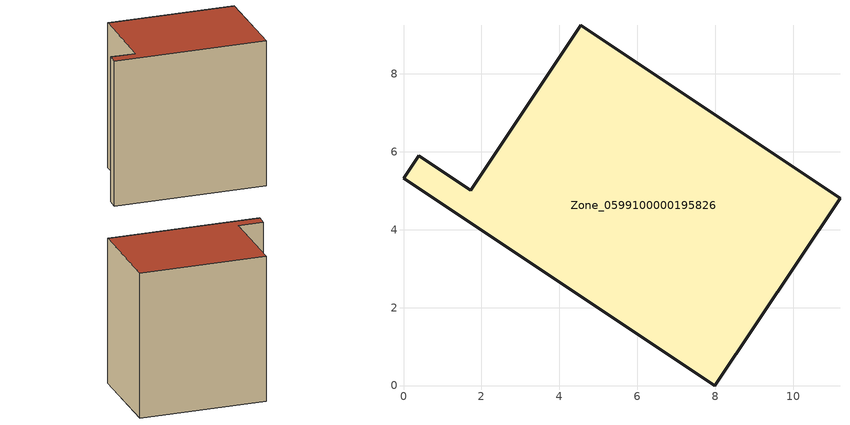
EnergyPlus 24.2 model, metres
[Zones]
Zone_0599100000195826
 floor ground (C_G): 7.99,0 0,5.32 0.39,5.9 1.72,5.01 4.55,9.24 11.2,4.81 z0
 wall outside (C_F): 1.72,5.01 0.39,5.9 0,5.32 7.99,0 11.2,4.81 4.55,9.24 1.72,5.01 z0:9.31
 roof outside (C_R): 11.2,4.81 4.55,9.24 1.72,5.01 0.39,5.9 0,5.32 7.99,0 z9.31
[BUILDING]
Pand.0599100000195826: North Axis=0; Terrain=City; Loads Convergence Tolerance Value=0.04; Temperature Convergence Tolerance Value=0.4; Solar Distribution=FullExterior; Maximum Number of Warmup Days=25; Minimum Number of Warmup Days=1
[Site:Location]
Rotterdam.The.Hague.AP_ZH_NLD Design_Conditions: Latitude=51.96; Longitude=4.45; Time Zone=1; Elevation=-4.5
[SITE:GROUNDTEMPERATURE:BUILDINGSURFACE]
18, 18, 18, 18, 18, 18, 18, 18, 18, 18, 18, 18
[MATERIAL] Thermal Absorptance=0.9; Solar Absorptance=0.7; Visible Absorptance=0.7
Name | Roughness | Thickness | Conductivity | Density | Specific Heat
G.TI.1946 | MediumSmooth | 0.15 | 1 | 540 | 1210
F.TI.1946 | Rough | 0.3 | 0.857143 | 1920 | 840
R.TI.1946 | MediumRough | 0.2 | 0.1 | 1500 | 1000
[CONSTRUCTION]
C_G: G.TI.1946
C_F: F.TI.1946
C_R: R.TI.1946
[ZONE]
Zone_0599100000195826: Type=1; Multiplier=1; Ceiling Height=Autocalculate; Volume=Autocalculate; Floor Area=autocalculate; Part of Total Floor Area=Yes
[ZONEINFILTRATION:DESIGNFLOWRATE]
Infil_Zone_0599100000195826: Zone or ZoneList or Space or SpaceList=Zone_0599100000195826; Schedule=AlwaysOn; Design Flow Rate Calculation Method=Flow/Area; Flow Rate per Floor Area=0.003; Constant Term Coefficient=1; Temperature Term Coefficient=0; Velocity Term Coefficient=0; Velocity Squared Term Coefficient=0
[HVACTEMPLATE:ZONE:IDEALLOADSAIRSYSTEM]
Zone_0599100000195826: Maximum Heating Supply Air Temperature=50; Minimum Cooling Supply Air Temperature=13; Maximum Heating Supply Air Humidity Ratio=0.0156; Minimum Cooling Supply Air Humidity Ratio=0.0077; Heating Limit=NoLimit; Cooling Limit=NoLimit; Dehumidification Control Type=ConstantSensibleHeatRatio; Cooling Sensible Heat Ratio=0.7; Dehumidification Setpoint=60; Humidification Control Type=None; Humidification Setpoint=30; Outdoor Air Method=None; Outdoor Air Flow Rate per Person=0.00944; Outdoor Air Flow Rate per Zone Floor Area=0; Outdoor Air Flow Rate per Zone=0; Demand Controlled Ventilation Type=None; Outdoor Air Economizer Type=NoEconomizer; Heat Recovery Type=None; Sensible Heat Recovery Effectiveness=0.7; Latent Heat Recovery Effectiveness=0.65
[ZONECONTROL:THERMOSTAT]
ThermostatControl_Zone_0599100000195826: Zone or ZoneList=Zone_0599100000195826; Control Type Schedule=DualSetpointControlType; Control 1=Thermostat_Zone_0599100000195826; Temperature Difference Between Cutout And Setpoint=0
[THERMOSTATSETPOINT:DUALSETPOINT]
Thermostat_Zone_0599100000195826: Heating Setpoint Temperature Schedule=HeatingSetpoint_Zone_0599100000195826; Cooling Setpoint Temperature Schedule=CoolingSetpoint_Zone_0599100000195826
[SCHEDULE:COMPACT]
HeatingSetpoint_Zone_0599100000195826: Through: 12/31, For: AllDays, Until: 24:00, 21
CoolingSetpoint_Zone_0599100000195826: Through: 12/31, For: AllDays, Until: 24:00, 24
DualSetpointControlType: Through: 12/31, For: AllDays, Until: 24:00, 4
AlwaysOn: Through: 12/31, For: AllDays, Until: 24:00, 1
